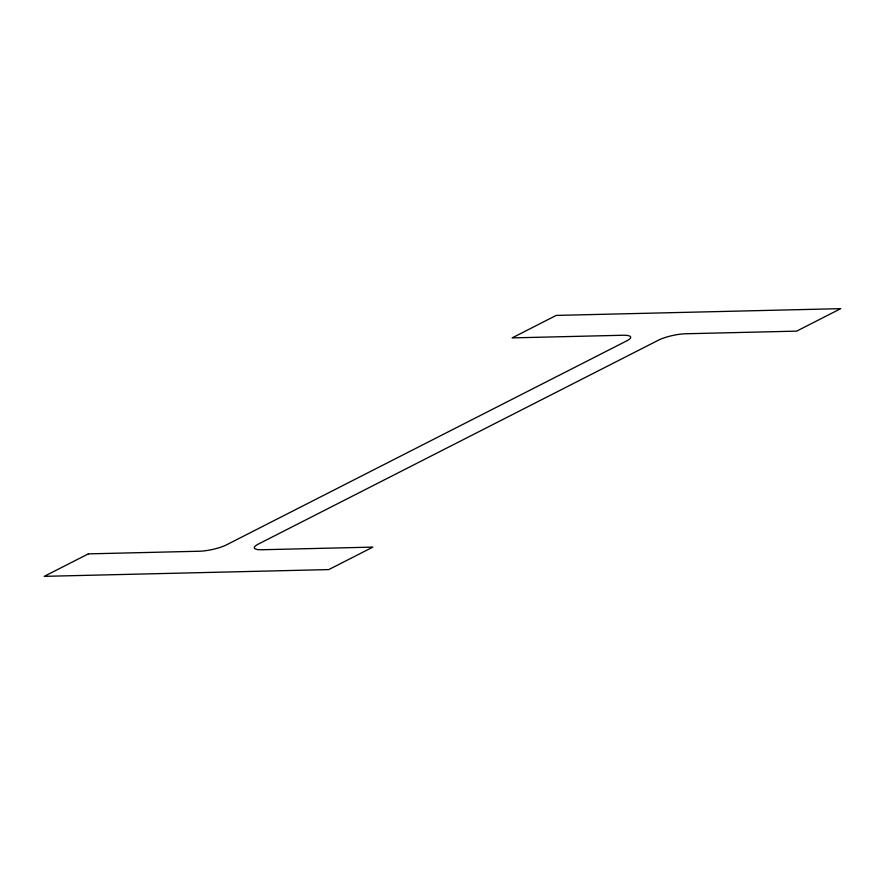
<?xml version="1.0" encoding="UTF-8"?>
<svg xmlns="http://www.w3.org/2000/svg" width="885" height="885" viewBox="0 0 885 885"><rect width="100%" height="100%" fill="white"/><g stroke="black" fill="none" stroke-linecap="round" stroke-linejoin="round"><path stroke-width="1.33" d="M88.345 553.866L44.25 576.345L328.777 569.586L372.873 547.107L261.894 549.751A19.813 4.458 -12.2 0 1 258.365 544.076L658.484 340.161A19.813 4.458 -12.2 0 1 685.676 333.767L796.655 331.134L840.75 308.655L556.222 315.414L512.127 337.893L623.106 335.249A19.813 4.458 -12.2 0 1 626.635 340.924L226.516 544.839A19.813 4.458 -12.2 0 1 199.324 551.233L88.345 553.866"/></g></svg>
